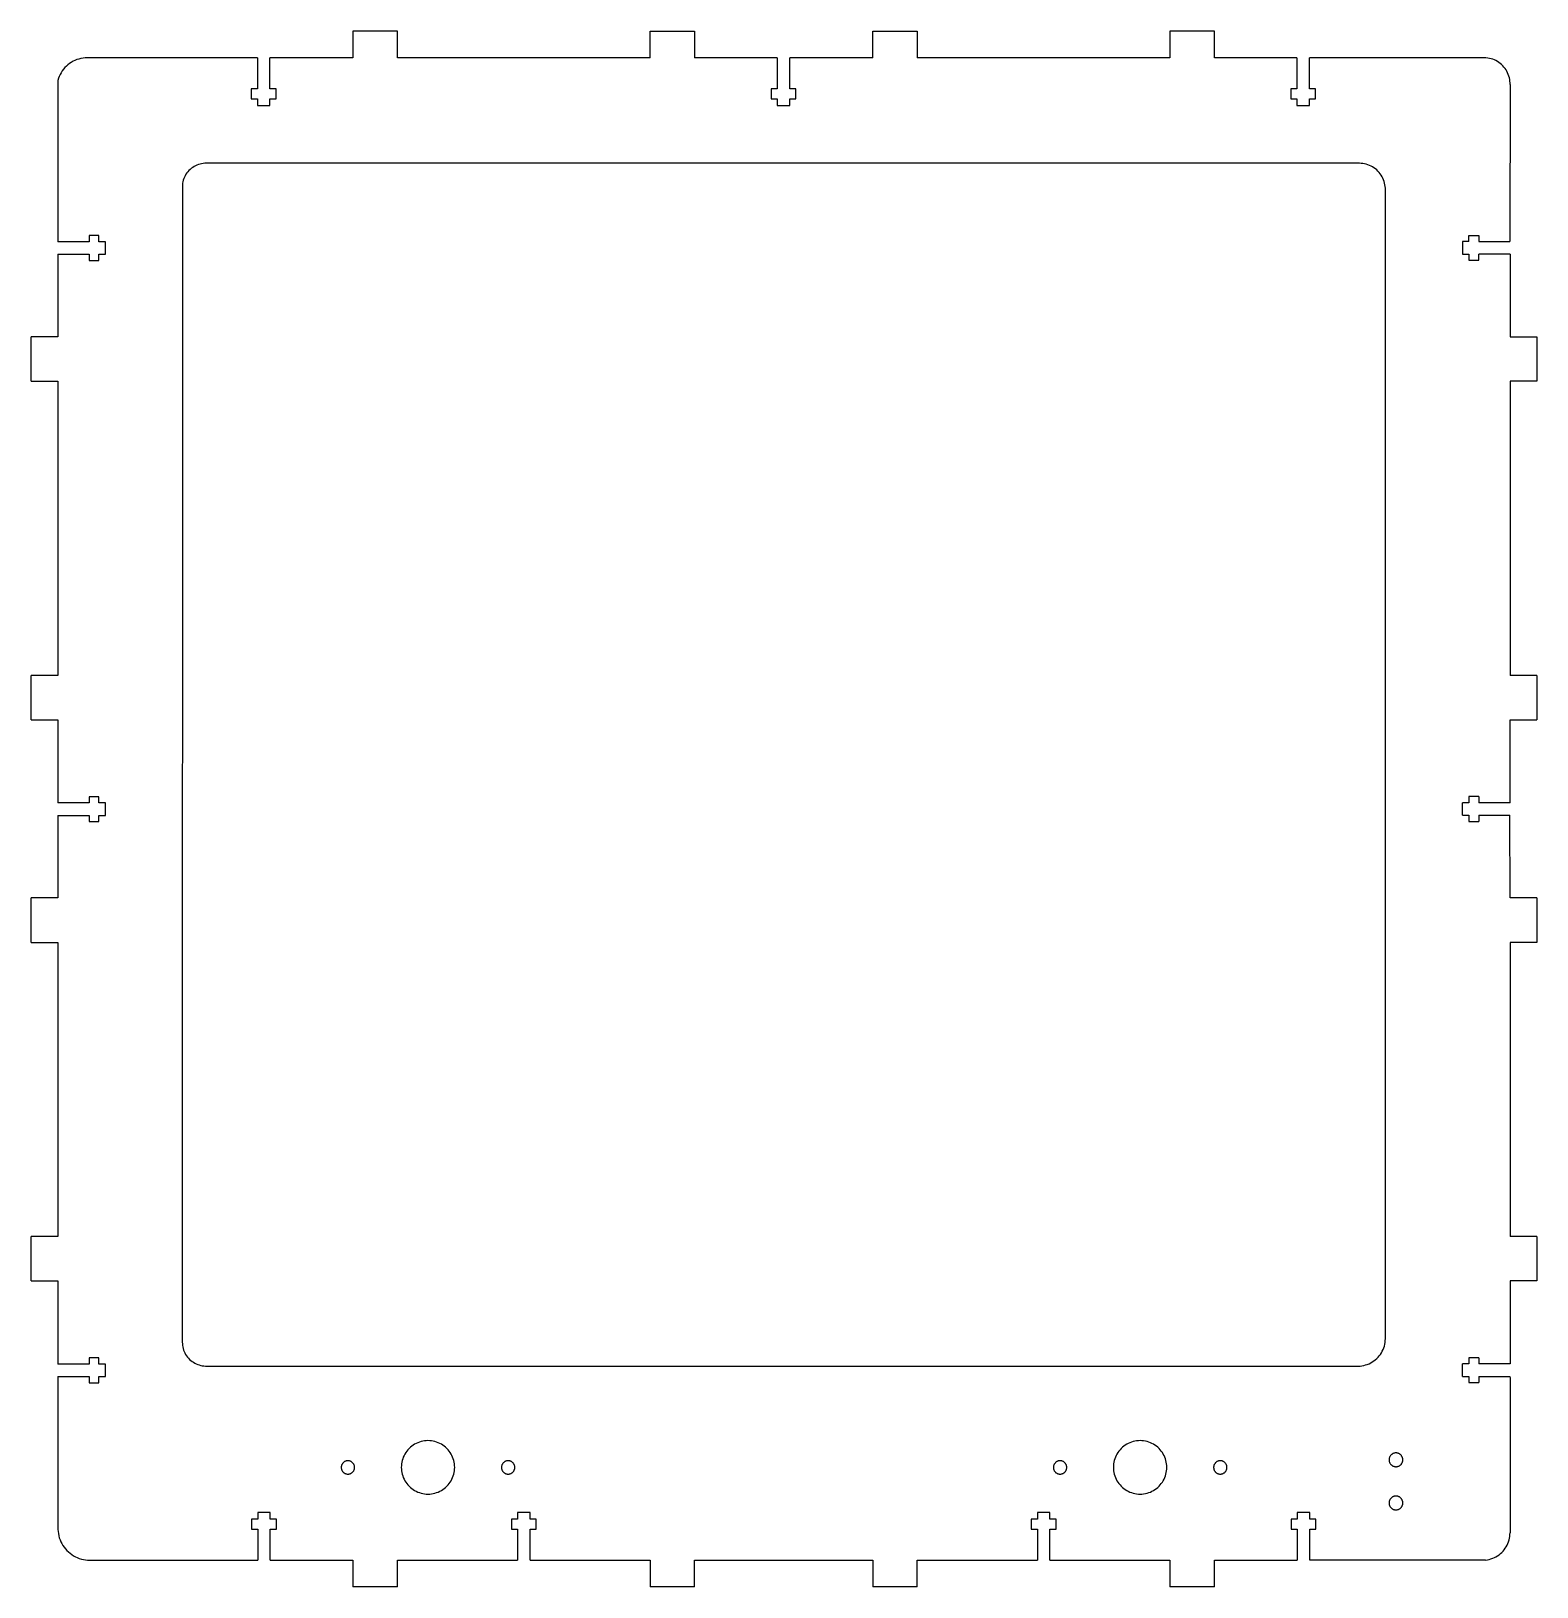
# Model space of a CAD drawing. Header units: centimetres. Extents: x 0 to 166, y 0 to 213.
# Drawn here: x 129.7 to 163.53, y 84.01 to 118.96 of the extents above; entities that cross this region are included whole.
import ezdxf

# ---------------------------------------------------------------- set-up
doc = ezdxf.new("R2010")
doc.units = ezdxf.units.CM
doc.header["$MEASUREMENT"] = 0
doc.layers.add('222 mks tft28 sbase dual 6mm v2_222 mks tft28 sbase dual 6mm', color=7, linetype='Continuous')

msp = doc.modelspace()

# ---------------------------------------------------------------- linework, layer by layer
at = {"layer": '222 mks tft28 sbase dual 6mm v2_222 mks tft28 sbase dual 6mm'}
for p, q in [((137.93, 118.959), (136.93, 118.959)), ((136.93, 118.959), (136.93, 118.359)), ((137.93, 118.359), (137.93, 118.959)), ((143.609, 118.959), (144.609, 118.959)), ((143.609, 118.359), (143.609, 118.959)), ((144.609, 118.959), (144.609, 118.359)), ((148.609, 118.959), (149.609, 118.959)), ((148.609, 118.36), (148.609, 118.959)), ((149.609, 118.959), (149.609, 118.36)), ((155.287, 118.959), (155.287, 118.36)), ((156.287, 118.959), (155.287, 118.959)), ((156.287, 118.36), (156.287, 118.959)), ((130.493, 118.171), (130.46, 118.138)), ((130.528, 118.202), (130.493, 118.171)), ((130.565, 118.231), (130.528, 118.202)), ((130.604, 118.257), (130.565, 118.231)), ((130.645, 118.28), (130.604, 118.257)), ((130.687, 118.301), (130.645, 118.28)), ((130.731, 118.318), (130.687, 118.301)), ((130.775, 118.332), (130.731, 118.318)), ((130.821, 118.344), (130.775, 118.332)), ((130.867, 118.352), (130.821, 118.344)), ((130.913, 118.357), (130.867, 118.352)), ((130.96, 118.359), (130.913, 118.357)), ((134.788, 118.36), (130.96, 118.359)), ((134.788, 118.36), (134.788, 117.66)), ((135.068, 117.66), (135.068, 118.36)), ((136.93, 118.359), (135.068, 118.36)), ((143.609, 118.359), (137.93, 118.359)), ((146.465, 118.36), (144.609, 118.359)), ((146.465, 118.36), (146.465, 117.66)), ((148.609, 118.36), (146.745, 118.36)), ((146.745, 117.66), (146.745, 118.36)), ((155.287, 118.36), (149.609, 118.36)), ((158.141, 118.36), (156.287, 118.36)), ((158.141, 118.36), (158.14, 117.66)), ((158.42, 117.66), (158.42, 118.36)), ((162.349, 118.359), (158.42, 118.36)), ((162.388, 118.358), (162.349, 118.359)), ((162.427, 118.354), (162.388, 118.358)), ((162.465, 118.347), (162.427, 118.354)), ((162.503, 118.338), (162.465, 118.347)), ((162.54, 118.327), (162.503, 118.338)), ((162.576, 118.313), (162.54, 118.327)), ((162.611, 118.296), (162.576, 118.313)), ((162.645, 118.277), (162.611, 118.296)), ((162.678, 118.257), (162.645, 118.277)), ((162.709, 118.233), (162.678, 118.257)), ((162.739, 118.208), (162.709, 118.233)), ((162.766, 118.181), (162.739, 118.208)), ((162.792, 118.152), (162.766, 118.181)), ((162.816, 118.122), (162.792, 118.152)), ((130.317, 117.898), (130.303, 117.853)), ((130.303, 117.853), (130.303, 114.226)), ((130.333, 117.941), (130.317, 117.898)), ((130.353, 117.984), (130.333, 117.941)), ((130.376, 118.025), (130.353, 117.984)), ((130.401, 118.064), (130.376, 118.025)), ((130.429, 118.102), (130.401, 118.064)), ((130.46, 118.138), (130.429, 118.102)), ((162.838, 118.09), (162.816, 118.122)), ((162.858, 118.056), (162.838, 118.09)), ((162.875, 118.021), (162.858, 118.056)), ((162.89, 117.986), (162.875, 118.021)), ((162.903, 117.949), (162.89, 117.986)), ((162.913, 117.911), (162.903, 117.949)), ((162.921, 117.873), (162.913, 117.911)), ((162.926, 117.835), (162.921, 117.873)), ((162.928, 117.796), (162.926, 117.835)), ((162.928, 117.757), (162.928, 117.796)), ((134.648, 117.66), (134.648, 117.439)), ((134.788, 117.66), (134.648, 117.66)), ((135.208, 117.66), (135.068, 117.66)), ((135.208, 117.44), (135.208, 117.66)), ((146.465, 117.66), (146.325, 117.66)), ((146.325, 117.66), (146.325, 117.439)), ((146.885, 117.66), (146.745, 117.66)), ((146.885, 117.44), (146.885, 117.66)), ((158.14, 117.66), (158, 117.66)), ((158, 117.66), (158, 117.439)), ((158.56, 117.66), (158.42, 117.66)), ((158.56, 117.44), (158.56, 117.66)), ((162.928, 117.757), (162.927, 114.23)), ((134.648, 117.439), (134.788, 117.44)), ((134.788, 117.44), (134.788, 117.29)), ((134.788, 117.29), (135.068, 117.29)), ((135.067, 117.44), (135.208, 117.44)), ((135.068, 117.29), (135.067, 117.44)), ((146.325, 117.439), (146.465, 117.44)), ((146.465, 117.44), (146.465, 117.29)), ((146.465, 117.29), (146.745, 117.29)), ((146.745, 117.44), (146.885, 117.44)), ((146.745, 117.29), (146.745, 117.44)), ((158, 117.439), (158.14, 117.44)), ((158.14, 117.44), (158.14, 117.29)), ((158.14, 117.29), (158.42, 117.29)), ((158.42, 117.29), (158.42, 117.44)), ((158.42, 117.44), (158.56, 117.44)), ((133.162, 115.711), (133.145, 115.678)), ((133.18, 115.742), (133.162, 115.711)), ((133.201, 115.772), (133.18, 115.742)), ((133.223, 115.801), (133.201, 115.772)), ((133.248, 115.828), (133.223, 115.801)), ((133.274, 115.853), (133.248, 115.828)), ((133.302, 115.876), (133.274, 115.853)), ((133.332, 115.898), (133.302, 115.876)), ((133.363, 115.917), (133.332, 115.898)), ((133.395, 115.934), (133.363, 115.917)), ((133.428, 115.949), (133.395, 115.934)), ((133.462, 115.962), (133.428, 115.949)), ((133.497, 115.972), (133.462, 115.962)), ((133.533, 115.98), (133.497, 115.972)), ((133.569, 115.985), (133.533, 115.98)), ((133.605, 115.989), (133.569, 115.985)), ((159.543, 115.989), (133.605, 115.989)), ((159.582, 115.987), (159.543, 115.989)), ((159.62, 115.983), (159.582, 115.987)), ((159.659, 115.977), (159.62, 115.983)), ((159.697, 115.968), (159.659, 115.977)), ((159.734, 115.956), (159.697, 115.968)), ((159.77, 115.943), (159.734, 115.956)), ((159.805, 115.926), (159.77, 115.943)), ((159.84, 115.908), (159.805, 115.926)), ((159.872, 115.887), (159.84, 115.908)), ((159.904, 115.864), (159.872, 115.887)), ((159.934, 115.839), (159.904, 115.864)), ((159.962, 115.812), (159.934, 115.839)), ((159.988, 115.783), (159.962, 115.812)), ((160.012, 115.753), (159.988, 115.783)), ((160.034, 115.721), (160.012, 115.753)), ((160.054, 115.687), (160.034, 115.721)), ((133.099, 115.503), (133.098, 89.503)), ((133.103, 115.539), (133.099, 115.503)), ((133.11, 115.575), (133.103, 115.539)), ((133.119, 115.61), (133.11, 115.575)), ((133.131, 115.644), (133.119, 115.61)), ((133.145, 115.678), (133.131, 115.644)), ((160.072, 115.653), (160.054, 115.687)), ((160.088, 115.617), (160.072, 115.653)), ((160.101, 115.58), (160.088, 115.617)), ((160.111, 115.543), (160.101, 115.58)), ((160.119, 115.505), (160.111, 115.543)), ((160.125, 115.466), (160.119, 115.505)), ((160.127, 115.428), (160.125, 115.466)), ((160.128, 115.389), (160.127, 115.428)), ((160.128, 89.582), (160.128, 115.389)), ((131.223, 114.366), (131.003, 114.366)), ((131.003, 114.366), (131.003, 114.226)), ((131.223, 114.226), (131.223, 114.366)), ((162.006, 114.23), (162.006, 114.37)), ((162.006, 114.37), (162.226, 114.37)), ((162.226, 114.37), (162.226, 114.23)), ((131.003, 114.226), (130.303, 114.226)), ((131.373, 114.226), (131.223, 114.226)), ((131.373, 113.946), (131.373, 114.226)), ((161.862, 114.23), (161.862, 113.95)), ((162.006, 114.23), (161.862, 114.23)), ((161.862, 113.95), (162.006, 113.95)), ((162.006, 113.95), (162.006, 113.81)), ((162.226, 114.23), (162.927, 114.23)), ((162.226, 113.81), (162.226, 113.95)), ((162.928, 113.95), (162.226, 113.95)), ((162.928, 113.95), (162.928, 112.092)), ((130.303, 113.946), (131.003, 113.946)), ((130.303, 113.946), (130.303, 112.092)), ((131.003, 113.946), (131.003, 113.806)), ((131.003, 113.806), (131.223, 113.806)), ((131.223, 113.946), (131.373, 113.946)), ((131.223, 113.806), (131.223, 113.946)), ((162.006, 113.81), (162.226, 113.81)), ((129.703, 111.092), (129.703, 112.092)), ((130.303, 112.092), (129.703, 112.092)), ((162.928, 112.092), (163.532, 112.092)), ((163.532, 112.092), (163.532, 111.092)), ((129.703, 111.092), (130.303, 111.092)), ((130.303, 111.092), (130.303, 104.485)), ((162.928, 111.092), (162.928, 104.485)), ((163.532, 111.092), (162.928, 111.092)), ((129.703, 103.485), (129.703, 104.485)), ((130.303, 104.485), (129.703, 104.485)), ((163.53, 104.485), (162.928, 104.485)), ((163.53, 104.485), (163.53, 103.485)), ((129.703, 103.485), (130.303, 103.485)), ((130.303, 103.485), (130.303, 101.619)), ((162.928, 101.623), (162.928, 103.485)), ((162.928, 103.485), (163.53, 103.485)), ((131.003, 101.759), (131.003, 101.619)), ((131.223, 101.759), (131.003, 101.759)), ((131.223, 101.619), (131.223, 101.759)), ((162.006, 101.763), (162.006, 101.623)), ((162.226, 101.763), (162.006, 101.763)), ((162.226, 101.763), (162.226, 101.623)), ((131.003, 101.619), (130.303, 101.619)), ((131.373, 101.619), (131.223, 101.619)), ((131.373, 101.339), (131.373, 101.619)), ((161.862, 101.343), (161.862, 101.623)), ((162.006, 101.623), (161.862, 101.623)), ((162.928, 101.623), (162.226, 101.623)), ((130.303, 101.339), (131.003, 101.339)), ((130.303, 101.339), (130.303, 99.485)), ((131.003, 101.339), (131.003, 101.199)), ((131.003, 101.199), (131.223, 101.199)), ((131.223, 101.339), (131.373, 101.339)), ((131.223, 101.199), (131.223, 101.339)), ((161.862, 101.343), (162.006, 101.342)), ((162.006, 101.342), (162.006, 101.203)), ((162.006, 101.203), (162.226, 101.203)), ((162.226, 101.342), (162.927, 101.342)), ((162.226, 101.342), (162.226, 101.203)), ((162.928, 99.485), (162.927, 101.342)), ((129.701, 98.485), (129.703, 99.485)), ((130.303, 99.485), (129.703, 99.485)), ((163.529, 99.485), (162.928, 99.485)), ((163.529, 99.485), (163.529, 98.485)), ((129.701, 98.485), (130.303, 98.485)), ((130.303, 98.485), (130.303, 91.878)), ((162.929, 98.485), (162.928, 91.878)), ((163.529, 98.485), (162.929, 98.485)), ((129.703, 90.878), (129.703, 91.878)), ((130.303, 91.878), (129.703, 91.878)), ((163.528, 91.878), (162.928, 91.878)), ((163.528, 91.878), (163.528, 90.878)), ((129.703, 90.878), (130.303, 90.878)), ((130.303, 90.878), (130.303, 89.012)), ((162.93, 90.878), (162.928, 89.071)), ((163.528, 90.878), (162.93, 90.878)), ((133.098, 89.503), (133.099, 89.467)), ((160.115, 89.457), (160.122, 89.498)), ((160.122, 89.498), (160.126, 89.54)), ((160.126, 89.54), (160.128, 89.582)), ((131.223, 89.152), (131.003, 89.152)), ((131.003, 89.152), (131.003, 89.012)), ((131.223, 89.012), (131.223, 89.152)), ((133.099, 89.467), (133.102, 89.432)), ((133.102, 89.432), (133.108, 89.396)), ((133.108, 89.396), (133.117, 89.361)), ((133.117, 89.361), (133.128, 89.327)), ((133.128, 89.327), (133.141, 89.293)), ((133.141, 89.293), (133.156, 89.261)), ((133.156, 89.261), (133.173, 89.229)), ((133.173, 89.229), (133.193, 89.199)), ((133.193, 89.199), (133.214, 89.17)), ((133.214, 89.17), (133.237, 89.143)), ((133.237, 89.143), (133.262, 89.117)), ((159.902, 89.106), (159.933, 89.134)), ((159.933, 89.134), (159.963, 89.164)), ((159.963, 89.164), (159.99, 89.195)), ((159.99, 89.195), (160.015, 89.229)), ((160.015, 89.229), (160.038, 89.264)), ((160.038, 89.264), (160.059, 89.3)), ((160.059, 89.3), (160.077, 89.338)), ((160.077, 89.338), (160.092, 89.377)), ((160.092, 89.377), (160.105, 89.417)), ((160.105, 89.417), (160.115, 89.457)), ((162.226, 89.155), (162.006, 89.155)), ((162.006, 89.155), (162.006, 89.015)), ((162.226, 89.155), (162.226, 89.015)), ((131.003, 89.012), (130.303, 89.012)), ((131.373, 89.012), (131.223, 89.012)), ((131.373, 88.732), (131.373, 89.012)), ((133.262, 89.117), (133.289, 89.093)), ((133.289, 89.093), (133.318, 89.071)), ((133.318, 89.071), (133.347, 89.051)), ((133.347, 89.051), (133.378, 89.032)), ((133.378, 89.032), (133.411, 89.016)), ((133.411, 89.016), (133.444, 89.003)), ((133.444, 89.003), (133.478, 88.991)), ((133.478, 88.991), (133.513, 88.982)), ((133.513, 88.982), (133.548, 88.975)), ((133.548, 88.975), (133.584, 88.97)), ((133.584, 88.97), (133.62, 88.968)), ((133.62, 88.968), (159.558, 88.968)), ((159.558, 88.968), (159.6, 88.973)), ((159.6, 88.973), (159.641, 88.98)), ((159.641, 88.98), (159.681, 88.991)), ((159.681, 88.991), (159.721, 89.003)), ((159.721, 89.003), (159.76, 89.019)), ((159.76, 89.019), (159.798, 89.037)), ((159.798, 89.037), (159.834, 89.058)), ((159.834, 89.058), (159.869, 89.081)), ((159.869, 89.081), (159.902, 89.106)), ((161.862, 88.735), (161.862, 89.015)), ((162.006, 89.015), (161.862, 89.015)), ((162.928, 89.015), (162.226, 89.015)), ((162.928, 89.071), (162.928, 89.054)), ((162.928, 89.054), (162.928, 89.03)), ((162.928, 89.03), (162.928, 89.015)), ((130.303, 88.732), (131.003, 88.732)), ((130.303, 88.732), (130.303, 85.346)), ((131.003, 88.732), (131.003, 88.592)), ((131.003, 88.592), (131.223, 88.592)), ((131.223, 88.732), (131.373, 88.732)), ((131.223, 88.592), (131.223, 88.732)), ((161.862, 88.735), (162.006, 88.735)), ((162.006, 88.735), (162.006, 88.595)), ((162.006, 88.595), (162.226, 88.595)), ((162.226, 88.735), (162.927, 88.735)), ((162.226, 88.735), (162.226, 88.595)), ((162.927, 88.735), (162.928, 88.701)), ((162.928, 88.701), (162.928, 88.685)), ((162.928, 88.685), (162.928, 85.221)), ((138.142, 87.056), (138.119, 87.024)), ((138.167, 87.087), (138.142, 87.056)), ((138.193, 87.115), (138.167, 87.087)), ((138.222, 87.142), (138.193, 87.115)), ((138.252, 87.167), (138.222, 87.142)), ((138.284, 87.19), (138.252, 87.167)), ((138.318, 87.211), (138.284, 87.19)), ((138.352, 87.229), (138.318, 87.211)), ((138.388, 87.245), (138.352, 87.229)), ((138.425, 87.259), (138.388, 87.245)), ((138.462, 87.271), (138.425, 87.259)), ((138.501, 87.279), (138.462, 87.271)), ((138.539, 87.286), (138.501, 87.279)), ((138.578, 87.29), (138.539, 87.286)), ((138.618, 87.291), (138.578, 87.29)), ((138.657, 87.29), (138.618, 87.291)), ((138.696, 87.286), (138.657, 87.29)), ((138.735, 87.279), (138.696, 87.286)), ((138.773, 87.271), (138.735, 87.279)), ((138.811, 87.259), (138.773, 87.271)), ((138.847, 87.245), (138.811, 87.259)), ((138.883, 87.229), (138.847, 87.245)), ((138.918, 87.211), (138.883, 87.229)), ((138.951, 87.19), (138.918, 87.211)), ((138.983, 87.167), (138.951, 87.19)), ((139.013, 87.142), (138.983, 87.167)), ((139.042, 87.115), (139.013, 87.142)), ((139.069, 87.087), (139.042, 87.115)), ((139.094, 87.056), (139.069, 87.087)), ((139.117, 87.024), (139.094, 87.056)), ((154.142, 87.056), (154.119, 87.024)), ((154.167, 87.087), (154.142, 87.056)), ((154.193, 87.115), (154.167, 87.087)), ((154.222, 87.142), (154.193, 87.115)), ((154.252, 87.167), (154.222, 87.142)), ((154.284, 87.19), (154.252, 87.167)), ((154.318, 87.211), (154.284, 87.19)), ((154.352, 87.229), (154.318, 87.211)), ((154.388, 87.245), (154.352, 87.229)), ((154.425, 87.259), (154.388, 87.245)), ((154.462, 87.271), (154.425, 87.259)), ((154.501, 87.279), (154.462, 87.271)), ((154.539, 87.286), (154.501, 87.279)), ((154.579, 87.29), (154.539, 87.286)), ((154.618, 87.291), (154.579, 87.29)), ((154.657, 87.29), (154.618, 87.291)), ((154.696, 87.286), (154.657, 87.29)), ((154.735, 87.279), (154.696, 87.286)), ((154.773, 87.271), (154.735, 87.279)), ((154.811, 87.259), (154.773, 87.271)), ((154.847, 87.245), (154.811, 87.259)), ((154.883, 87.229), (154.847, 87.245)), ((154.918, 87.211), (154.883, 87.229)), ((154.951, 87.19), (154.918, 87.211)), ((154.983, 87.167), (154.951, 87.19)), ((155.013, 87.142), (154.983, 87.167)), ((155.042, 87.115), (155.013, 87.142)), ((155.069, 87.087), (155.042, 87.115)), ((155.094, 87.056), (155.069, 87.087)), ((155.117, 87.024), (155.094, 87.056)), ((136.67, 86.709), (136.669, 86.699)), ((136.669, 86.699), (136.669, 86.689)), ((136.669, 86.689), (136.669, 86.679)), ((136.672, 86.719), (136.67, 86.709)), ((136.674, 86.728), (136.672, 86.719)), ((136.677, 86.738), (136.674, 86.728)), ((136.68, 86.747), (136.677, 86.738)), ((136.684, 86.756), (136.68, 86.747)), ((136.689, 86.764), (136.684, 86.756)), ((136.694, 86.773), (136.689, 86.764)), ((136.7, 86.781), (136.694, 86.773)), ((136.706, 86.788), (136.7, 86.781)), ((136.713, 86.795), (136.706, 86.788)), ((136.72, 86.802), (136.713, 86.795)), ((136.727, 86.808), (136.72, 86.802)), ((136.735, 86.814), (136.727, 86.808)), ((136.744, 86.819), (136.735, 86.814)), ((136.752, 86.824), (136.744, 86.819)), ((136.761, 86.828), (136.752, 86.824)), ((136.771, 86.831), (136.761, 86.828)), ((136.78, 86.834), (136.771, 86.831)), ((136.789, 86.836), (136.78, 86.834)), ((136.799, 86.838), (136.789, 86.836)), ((136.809, 86.839), (136.799, 86.838)), ((136.819, 86.839), (136.809, 86.839)), ((136.829, 86.839), (136.819, 86.839)), ((136.838, 86.838), (136.829, 86.839)), ((136.848, 86.836), (136.838, 86.838)), ((136.858, 86.834), (136.848, 86.836)), ((136.867, 86.831), (136.858, 86.834)), ((136.876, 86.828), (136.867, 86.831)), ((136.885, 86.824), (136.876, 86.828)), ((136.894, 86.819), (136.885, 86.824)), ((136.902, 86.814), (136.894, 86.819)), ((136.91, 86.808), (136.902, 86.814)), ((136.918, 86.802), (136.91, 86.808)), ((136.925, 86.795), (136.918, 86.802)), ((136.932, 86.788), (136.925, 86.795)), ((136.938, 86.781), (136.932, 86.788)), ((136.943, 86.773), (136.938, 86.781)), ((136.949, 86.764), (136.943, 86.773)), ((136.953, 86.756), (136.949, 86.764)), ((136.957, 86.747), (136.953, 86.756)), ((136.961, 86.738), (136.957, 86.747)), ((136.964, 86.728), (136.961, 86.738)), ((136.966, 86.719), (136.964, 86.728)), ((136.967, 86.709), (136.966, 86.719)), ((136.968, 86.699), (136.967, 86.709)), ((136.969, 86.689), (136.968, 86.699)), ((136.968, 86.679), (136.969, 86.689)), ((138.019, 86.73), (138.018, 86.691)), ((138.018, 86.691), (138.019, 86.652)), ((138.023, 86.769), (138.019, 86.73)), ((138.029, 86.808), (138.023, 86.769)), ((138.038, 86.846), (138.029, 86.808)), ((138.05, 86.884), (138.038, 86.846)), ((138.063, 86.921), (138.05, 86.884)), ((138.08, 86.956), (138.063, 86.921)), ((138.098, 86.991), (138.08, 86.956)), ((138.119, 87.024), (138.098, 86.991)), ((139.137, 86.991), (139.117, 87.024)), ((139.156, 86.956), (139.137, 86.991)), ((139.172, 86.921), (139.156, 86.956)), ((139.186, 86.884), (139.172, 86.921)), ((139.197, 86.846), (139.186, 86.884)), ((139.206, 86.808), (139.197, 86.846)), ((139.213, 86.769), (139.206, 86.808)), ((139.216, 86.73), (139.213, 86.769)), ((139.218, 86.691), (139.216, 86.73)), ((139.216, 86.652), (139.218, 86.691)), ((140.27, 86.709), (140.269, 86.7)), ((140.269, 86.7), (140.269, 86.69)), ((140.269, 86.69), (140.269, 86.68)), ((140.272, 86.719), (140.27, 86.709)), ((140.274, 86.729), (140.272, 86.719)), ((140.277, 86.738), (140.274, 86.729)), ((140.28, 86.747), (140.277, 86.738)), ((140.284, 86.756), (140.28, 86.747)), ((140.289, 86.765), (140.284, 86.756)), ((140.294, 86.773), (140.289, 86.765)), ((140.3, 86.781), (140.294, 86.773)), ((140.306, 86.789), (140.3, 86.781)), ((140.313, 86.796), (140.306, 86.789)), ((140.32, 86.803), (140.313, 86.796)), ((140.327, 86.809), (140.32, 86.803)), ((140.335, 86.815), (140.327, 86.809)), ((140.344, 86.82), (140.335, 86.815)), ((140.352, 86.824), (140.344, 86.82)), ((140.361, 86.828), (140.352, 86.824)), ((140.37, 86.832), (140.361, 86.828)), ((140.38, 86.835), (140.37, 86.832)), ((140.389, 86.837), (140.38, 86.835)), ((140.399, 86.839), (140.389, 86.837)), ((140.409, 86.84), (140.399, 86.839)), ((140.419, 86.84), (140.409, 86.84)), ((140.429, 86.84), (140.419, 86.84)), ((140.438, 86.839), (140.429, 86.84)), ((140.448, 86.837), (140.438, 86.839)), ((140.458, 86.835), (140.448, 86.837)), ((140.467, 86.832), (140.458, 86.835)), ((140.476, 86.828), (140.467, 86.832)), ((140.485, 86.824), (140.476, 86.828)), ((140.494, 86.82), (140.485, 86.824)), ((140.502, 86.815), (140.494, 86.82)), ((140.51, 86.809), (140.502, 86.815)), ((140.518, 86.803), (140.51, 86.809)), ((140.525, 86.796), (140.518, 86.803)), ((140.531, 86.789), (140.525, 86.796)), ((140.538, 86.781), (140.531, 86.789)), ((140.543, 86.773), (140.538, 86.781)), ((140.549, 86.765), (140.543, 86.773)), ((140.553, 86.756), (140.549, 86.765)), ((140.557, 86.747), (140.553, 86.756)), ((140.561, 86.738), (140.557, 86.747)), ((140.564, 86.729), (140.561, 86.738)), ((140.566, 86.719), (140.564, 86.729)), ((140.567, 86.709), (140.566, 86.719)), ((140.568, 86.7), (140.567, 86.709)), ((140.569, 86.69), (140.568, 86.7)), ((140.568, 86.68), (140.569, 86.69)), ((152.67, 86.709), (152.669, 86.699)), ((152.669, 86.699), (152.669, 86.689)), ((152.669, 86.689), (152.669, 86.679)), ((152.672, 86.719), (152.67, 86.709)), ((152.674, 86.728), (152.672, 86.719)), ((152.677, 86.738), (152.674, 86.728)), ((152.68, 86.747), (152.677, 86.738)), ((152.684, 86.756), (152.68, 86.747)), ((152.689, 86.764), (152.684, 86.756)), ((152.694, 86.773), (152.689, 86.764)), ((152.7, 86.781), (152.694, 86.773)), ((152.706, 86.788), (152.7, 86.781)), ((152.713, 86.795), (152.706, 86.788)), ((152.72, 86.802), (152.713, 86.795)), ((152.727, 86.808), (152.72, 86.802)), ((152.735, 86.814), (152.727, 86.808)), ((152.744, 86.819), (152.735, 86.814)), ((152.752, 86.824), (152.744, 86.819)), ((152.761, 86.828), (152.752, 86.824)), ((152.771, 86.831), (152.761, 86.828)), ((152.78, 86.834), (152.771, 86.831)), ((152.79, 86.836), (152.78, 86.834)), ((152.799, 86.838), (152.79, 86.836)), ((152.809, 86.839), (152.799, 86.838)), ((152.819, 86.839), (152.809, 86.839)), ((152.829, 86.839), (152.819, 86.839)), ((152.838, 86.838), (152.829, 86.839)), ((152.848, 86.836), (152.838, 86.838)), ((152.858, 86.834), (152.848, 86.836)), ((152.867, 86.831), (152.858, 86.834)), ((152.876, 86.828), (152.867, 86.831)), ((152.885, 86.824), (152.876, 86.828)), ((152.894, 86.819), (152.885, 86.824)), ((152.902, 86.814), (152.894, 86.819)), ((152.91, 86.808), (152.902, 86.814)), ((152.918, 86.802), (152.91, 86.808)), ((152.925, 86.795), (152.918, 86.802)), ((152.932, 86.788), (152.925, 86.795)), ((152.938, 86.781), (152.932, 86.788)), ((152.944, 86.773), (152.938, 86.781)), ((152.949, 86.764), (152.944, 86.773)), ((152.953, 86.756), (152.949, 86.764)), ((152.957, 86.747), (152.953, 86.756)), ((152.961, 86.738), (152.957, 86.747)), ((152.964, 86.728), (152.961, 86.738)), ((152.966, 86.719), (152.964, 86.728)), ((152.968, 86.709), (152.966, 86.719)), ((152.968, 86.699), (152.968, 86.709)), ((152.969, 86.689), (152.968, 86.699)), ((152.968, 86.679), (152.969, 86.689)), ((154.019, 86.73), (154.018, 86.691)), ((154.018, 86.691), (154.019, 86.652)), ((154.023, 86.769), (154.019, 86.73)), ((154.029, 86.808), (154.023, 86.769)), ((154.038, 86.846), (154.029, 86.808)), ((154.05, 86.884), (154.038, 86.846)), ((154.063, 86.921), (154.05, 86.884)), ((154.08, 86.956), (154.063, 86.921)), ((154.098, 86.991), (154.08, 86.956)), ((154.119, 87.024), (154.098, 86.991)), ((155.137, 86.991), (155.117, 87.024)), ((155.156, 86.956), (155.137, 86.991)), ((155.172, 86.921), (155.156, 86.956)), ((155.186, 86.884), (155.172, 86.921)), ((155.197, 86.846), (155.186, 86.884)), ((155.206, 86.808), (155.197, 86.846)), ((155.213, 86.769), (155.206, 86.808)), ((155.216, 86.73), (155.213, 86.769)), ((155.218, 86.691), (155.216, 86.73)), ((155.216, 86.652), (155.218, 86.691)), ((156.27, 86.709), (156.269, 86.7)), ((156.269, 86.7), (156.269, 86.69)), ((156.269, 86.69), (156.269, 86.68)), ((156.272, 86.719), (156.27, 86.709)), ((156.274, 86.729), (156.272, 86.719)), ((156.277, 86.738), (156.274, 86.729)), ((156.28, 86.747), (156.277, 86.738)), ((156.284, 86.756), (156.28, 86.747)), ((156.289, 86.765), (156.284, 86.756)), ((156.294, 86.773), (156.289, 86.765)), ((156.3, 86.781), (156.294, 86.773)), ((156.306, 86.789), (156.3, 86.781)), ((156.313, 86.796), (156.306, 86.789)), ((156.32, 86.803), (156.313, 86.796)), ((156.327, 86.809), (156.32, 86.803)), ((156.335, 86.815), (156.327, 86.809)), ((156.344, 86.82), (156.335, 86.815)), ((156.352, 86.824), (156.344, 86.82)), ((156.361, 86.828), (156.352, 86.824)), ((156.371, 86.832), (156.361, 86.828)), ((156.38, 86.835), (156.371, 86.832)), ((156.389, 86.837), (156.38, 86.835)), ((156.399, 86.839), (156.389, 86.837)), ((156.409, 86.84), (156.399, 86.839)), ((156.419, 86.84), (156.409, 86.84)), ((156.429, 86.84), (156.419, 86.84)), ((156.438, 86.839), (156.429, 86.84)), ((156.448, 86.837), (156.438, 86.839)), ((156.458, 86.835), (156.448, 86.837)), ((156.467, 86.832), (156.458, 86.835)), ((156.476, 86.828), (156.467, 86.832)), ((156.485, 86.824), (156.476, 86.828)), ((156.494, 86.82), (156.485, 86.824)), ((156.502, 86.815), (156.494, 86.82)), ((156.51, 86.809), (156.502, 86.815)), ((156.518, 86.803), (156.51, 86.809)), ((156.525, 86.796), (156.518, 86.803)), ((156.532, 86.789), (156.525, 86.796)), ((156.538, 86.781), (156.532, 86.789)), ((156.543, 86.773), (156.538, 86.781)), ((156.549, 86.765), (156.543, 86.773)), ((156.553, 86.756), (156.549, 86.765)), ((156.557, 86.747), (156.553, 86.756)), ((156.561, 86.738), (156.557, 86.747)), ((156.564, 86.729), (156.561, 86.738)), ((156.566, 86.719), (156.564, 86.729)), ((156.567, 86.709), (156.566, 86.719)), ((156.568, 86.7), (156.567, 86.709)), ((156.569, 86.69), (156.568, 86.7)), ((156.568, 86.68), (156.569, 86.69)), ((160.211, 86.881), (160.21, 86.87)), ((160.21, 86.87), (160.21, 86.86)), ((160.21, 86.86), (160.21, 86.85)), ((160.21, 86.85), (160.211, 86.84)), ((160.213, 86.891), (160.211, 86.881)), ((160.211, 86.84), (160.213, 86.83)), ((160.215, 86.9), (160.213, 86.891)), ((160.213, 86.83), (160.215, 86.82)), ((160.218, 86.91), (160.215, 86.9)), ((160.215, 86.82), (160.218, 86.81)), ((160.221, 86.92), (160.218, 86.91)), ((160.218, 86.81), (160.221, 86.801)), ((160.226, 86.929), (160.221, 86.92)), ((160.221, 86.801), (160.226, 86.792)), ((160.23, 86.938), (160.226, 86.929)), ((160.226, 86.792), (160.23, 86.783)), ((160.236, 86.946), (160.23, 86.938)), ((160.23, 86.783), (160.236, 86.774)), ((160.242, 86.955), (160.236, 86.946)), ((160.236, 86.774), (160.242, 86.766)), ((160.248, 86.962), (160.242, 86.955)), ((160.242, 86.766), (160.248, 86.758)), ((160.255, 86.97), (160.248, 86.962)), ((160.248, 86.758), (160.255, 86.751)), ((160.262, 86.977), (160.255, 86.97)), ((160.255, 86.751), (160.262, 86.744)), ((160.27, 86.983), (160.262, 86.977)), ((160.262, 86.744), (160.27, 86.737)), ((160.278, 86.989), (160.27, 86.983)), ((160.27, 86.737), (160.278, 86.731)), ((160.287, 86.995), (160.278, 86.989)), ((160.278, 86.731), (160.287, 86.726)), ((160.296, 86.999), (160.287, 86.995)), ((160.287, 86.726), (160.296, 86.721)), ((160.305, 87.003), (160.296, 86.999)), ((160.296, 86.721), (160.305, 86.717)), ((160.315, 87.007), (160.305, 87.003)), ((160.305, 86.717), (160.315, 86.714)), ((160.324, 87.01), (160.315, 87.007)), ((160.315, 86.714), (160.324, 86.711)), ((160.334, 87.012), (160.324, 87.01)), ((160.324, 86.711), (160.334, 86.708)), ((160.344, 87.014), (160.334, 87.012)), ((160.334, 86.708), (160.344, 86.707)), ((160.354, 87.015), (160.344, 87.014)), ((160.344, 86.707), (160.354, 86.706)), ((160.365, 87.015), (160.354, 87.015)), ((160.354, 86.706), (160.365, 86.705)), ((160.375, 87.015), (160.365, 87.015)), ((160.365, 86.705), (160.375, 86.706)), ((160.385, 87.014), (160.375, 87.015)), ((160.375, 86.706), (160.385, 86.707)), ((160.395, 87.012), (160.385, 87.014)), ((160.385, 86.707), (160.395, 86.708)), ((160.405, 87.01), (160.395, 87.012)), ((160.395, 86.708), (160.405, 86.711)), ((160.414, 87.007), (160.405, 87.01)), ((160.405, 86.711), (160.414, 86.714)), ((160.424, 87.003), (160.414, 87.007)), ((160.414, 86.714), (160.424, 86.717)), ((160.433, 86.999), (160.424, 87.003)), ((160.424, 86.717), (160.433, 86.721)), ((160.442, 86.995), (160.433, 86.999)), ((160.433, 86.721), (160.442, 86.726)), ((160.451, 86.989), (160.442, 86.995)), ((160.442, 86.726), (160.451, 86.731)), ((160.459, 86.983), (160.451, 86.989)), ((160.451, 86.731), (160.459, 86.737)), ((160.467, 86.977), (160.459, 86.983)), ((160.459, 86.737), (160.467, 86.744)), ((160.474, 86.97), (160.467, 86.977)), ((160.467, 86.744), (160.474, 86.751)), ((160.481, 86.962), (160.474, 86.97)), ((160.474, 86.751), (160.481, 86.758)), ((160.488, 86.955), (160.481, 86.962)), ((160.481, 86.758), (160.488, 86.766)), ((160.493, 86.946), (160.488, 86.955)), ((160.488, 86.766), (160.493, 86.774)), ((160.499, 86.938), (160.493, 86.946)), ((160.493, 86.774), (160.499, 86.783)), ((160.504, 86.929), (160.499, 86.938)), ((160.499, 86.783), (160.504, 86.792)), ((160.508, 86.92), (160.504, 86.929)), ((160.504, 86.792), (160.508, 86.801)), ((160.511, 86.91), (160.508, 86.92)), ((160.508, 86.801), (160.511, 86.81)), ((160.514, 86.9), (160.511, 86.91)), ((160.511, 86.81), (160.514, 86.82)), ((160.517, 86.891), (160.514, 86.9)), ((160.514, 86.82), (160.517, 86.83)), ((160.518, 86.881), (160.517, 86.891)), ((160.517, 86.83), (160.518, 86.84)), ((160.519, 86.87), (160.518, 86.881)), ((160.518, 86.84), (160.519, 86.85)), ((160.52, 86.86), (160.519, 86.87)), ((160.519, 86.85), (160.52, 86.86)), ((136.669, 86.679), (136.67, 86.67)), ((136.67, 86.67), (136.672, 86.66)), ((136.672, 86.66), (136.674, 86.65)), ((136.674, 86.65), (136.677, 86.641)), ((136.677, 86.641), (136.68, 86.632)), ((136.68, 86.632), (136.684, 86.623)), ((136.684, 86.623), (136.689, 86.614)), ((136.689, 86.614), (136.694, 86.606)), ((136.694, 86.606), (136.7, 86.598)), ((136.7, 86.598), (136.706, 86.59)), ((136.706, 86.59), (136.713, 86.583)), ((136.713, 86.583), (136.72, 86.577)), ((136.72, 86.577), (136.727, 86.57)), ((136.727, 86.57), (136.735, 86.565)), ((136.735, 86.565), (136.744, 86.559)), ((136.744, 86.559), (136.752, 86.555)), ((136.752, 86.555), (136.761, 86.551)), ((136.761, 86.551), (136.771, 86.547)), ((136.771, 86.547), (136.78, 86.544)), ((136.78, 86.544), (136.789, 86.542)), ((136.789, 86.542), (136.799, 86.541)), ((136.799, 86.541), (136.809, 86.54)), ((136.809, 86.54), (136.819, 86.539)), ((136.819, 86.539), (136.829, 86.54)), ((136.829, 86.54), (136.838, 86.541)), ((136.838, 86.541), (136.848, 86.542)), ((136.848, 86.542), (136.858, 86.544)), ((136.858, 86.544), (136.867, 86.547)), ((136.867, 86.547), (136.876, 86.551)), ((136.876, 86.551), (136.885, 86.555)), ((136.885, 86.555), (136.894, 86.559)), ((136.894, 86.559), (136.902, 86.565)), ((136.902, 86.565), (136.91, 86.57)), ((136.91, 86.57), (136.918, 86.577)), ((136.918, 86.577), (136.925, 86.583)), ((136.925, 86.583), (136.932, 86.59)), ((136.932, 86.59), (136.938, 86.598)), ((136.938, 86.598), (136.943, 86.606)), ((136.943, 86.606), (136.949, 86.614)), ((136.949, 86.614), (136.953, 86.623)), ((136.953, 86.623), (136.957, 86.632)), ((136.957, 86.632), (136.961, 86.641)), ((136.961, 86.641), (136.964, 86.65)), ((136.964, 86.65), (136.966, 86.66)), ((136.966, 86.66), (136.967, 86.67)), ((136.967, 86.67), (136.968, 86.679)), ((138.019, 86.652), (138.023, 86.613)), ((138.023, 86.613), (138.029, 86.574)), ((138.029, 86.574), (138.038, 86.536)), ((138.038, 86.536), (138.05, 86.498)), ((138.05, 86.498), (138.063, 86.461)), ((138.063, 86.461), (138.08, 86.426)), ((138.08, 86.426), (138.098, 86.391)), ((138.098, 86.391), (138.119, 86.358)), ((138.119, 86.358), (138.142, 86.326)), ((139.094, 86.326), (139.117, 86.358)), ((139.117, 86.358), (139.137, 86.391)), ((139.137, 86.391), (139.156, 86.426)), ((139.156, 86.426), (139.172, 86.461)), ((139.172, 86.461), (139.186, 86.498)), ((139.186, 86.498), (139.197, 86.536)), ((139.197, 86.536), (139.206, 86.574)), ((139.206, 86.574), (139.213, 86.613)), ((139.213, 86.613), (139.216, 86.652)), ((140.269, 86.68), (140.27, 86.67)), ((140.27, 86.67), (140.272, 86.661)), ((140.272, 86.661), (140.274, 86.651)), ((140.274, 86.651), (140.277, 86.642)), ((140.277, 86.642), (140.28, 86.632)), ((140.28, 86.632), (140.284, 86.624)), ((140.284, 86.624), (140.289, 86.615)), ((140.289, 86.615), (140.294, 86.607)), ((140.294, 86.607), (140.3, 86.599)), ((140.3, 86.599), (140.306, 86.591)), ((140.306, 86.591), (140.313, 86.584)), ((140.313, 86.584), (140.32, 86.577)), ((140.32, 86.577), (140.327, 86.571)), ((140.327, 86.571), (140.335, 86.565)), ((140.335, 86.565), (140.344, 86.56)), ((140.344, 86.56), (140.352, 86.555)), ((140.352, 86.555), (140.361, 86.551)), ((140.361, 86.551), (140.37, 86.548)), ((140.37, 86.548), (140.38, 86.545)), ((140.38, 86.545), (140.389, 86.543)), ((140.389, 86.543), (140.399, 86.541)), ((140.399, 86.541), (140.409, 86.54)), ((140.409, 86.54), (140.419, 86.54)), ((140.419, 86.54), (140.429, 86.54)), ((140.429, 86.54), (140.438, 86.541)), ((140.438, 86.541), (140.448, 86.543)), ((140.448, 86.543), (140.458, 86.545)), ((140.458, 86.545), (140.467, 86.548)), ((140.467, 86.548), (140.476, 86.551)), ((140.476, 86.551), (140.485, 86.555)), ((140.485, 86.555), (140.494, 86.56)), ((140.494, 86.56), (140.502, 86.565)), ((140.502, 86.565), (140.51, 86.571)), ((140.51, 86.571), (140.518, 86.577)), ((140.518, 86.577), (140.525, 86.584)), ((140.525, 86.584), (140.531, 86.591)), ((140.531, 86.591), (140.538, 86.599)), ((140.538, 86.599), (140.543, 86.607)), ((140.543, 86.607), (140.549, 86.615)), ((140.549, 86.615), (140.553, 86.624)), ((140.553, 86.624), (140.557, 86.632)), ((140.557, 86.632), (140.561, 86.642)), ((140.561, 86.642), (140.564, 86.651)), ((140.564, 86.651), (140.566, 86.661)), ((140.566, 86.661), (140.567, 86.67)), ((140.567, 86.67), (140.568, 86.68)), ((152.669, 86.679), (152.67, 86.67)), ((152.67, 86.67), (152.672, 86.66)), ((152.672, 86.66), (152.674, 86.65)), ((152.674, 86.65), (152.677, 86.641)), ((152.677, 86.641), (152.68, 86.632)), ((152.68, 86.632), (152.684, 86.623)), ((152.684, 86.623), (152.689, 86.614)), ((152.689, 86.614), (152.694, 86.606)), ((152.694, 86.606), (152.7, 86.598)), ((152.7, 86.598), (152.706, 86.59)), ((152.706, 86.59), (152.713, 86.583)), ((152.713, 86.583), (152.72, 86.577)), ((152.72, 86.577), (152.727, 86.57)), ((152.727, 86.57), (152.735, 86.565)), ((152.735, 86.565), (152.744, 86.559)), ((152.744, 86.559), (152.752, 86.555)), ((152.752, 86.555), (152.761, 86.551)), ((152.761, 86.551), (152.771, 86.547)), ((152.771, 86.547), (152.78, 86.544)), ((152.78, 86.544), (152.79, 86.542)), ((152.79, 86.542), (152.799, 86.541)), ((152.799, 86.541), (152.809, 86.54)), ((152.809, 86.54), (152.819, 86.539)), ((152.819, 86.539), (152.829, 86.54)), ((152.829, 86.54), (152.838, 86.541)), ((152.838, 86.541), (152.848, 86.542)), ((152.848, 86.542), (152.858, 86.544)), ((152.858, 86.544), (152.867, 86.547)), ((152.867, 86.547), (152.876, 86.551)), ((152.876, 86.551), (152.885, 86.555)), ((152.885, 86.555), (152.894, 86.559)), ((152.894, 86.559), (152.902, 86.565)), ((152.902, 86.565), (152.91, 86.57)), ((152.91, 86.57), (152.918, 86.577)), ((152.918, 86.577), (152.925, 86.583)), ((152.925, 86.583), (152.932, 86.59)), ((152.932, 86.59), (152.938, 86.598)), ((152.938, 86.598), (152.944, 86.606)), ((152.944, 86.606), (152.949, 86.614)), ((152.949, 86.614), (152.953, 86.623)), ((152.953, 86.623), (152.957, 86.632)), ((152.957, 86.632), (152.961, 86.641)), ((152.961, 86.641), (152.964, 86.65)), ((152.964, 86.65), (152.966, 86.66)), ((152.966, 86.66), (152.968, 86.67)), ((152.968, 86.67), (152.968, 86.679)), ((154.019, 86.652), (154.023, 86.613)), ((154.023, 86.613), (154.029, 86.574)), ((154.029, 86.574), (154.038, 86.536)), ((154.038, 86.536), (154.05, 86.498)), ((154.05, 86.498), (154.063, 86.461)), ((154.063, 86.461), (154.08, 86.426)), ((154.08, 86.426), (154.098, 86.391)), ((154.098, 86.391), (154.119, 86.358)), ((154.119, 86.358), (154.142, 86.326)), ((155.094, 86.326), (155.117, 86.358)), ((155.117, 86.358), (155.137, 86.391)), ((155.137, 86.391), (155.156, 86.426)), ((155.156, 86.426), (155.172, 86.461)), ((155.172, 86.461), (155.186, 86.498)), ((155.186, 86.498), (155.197, 86.536)), ((155.197, 86.536), (155.206, 86.574)), ((155.206, 86.574), (155.213, 86.613)), ((155.213, 86.613), (155.216, 86.652)), ((156.269, 86.68), (156.27, 86.67)), ((156.27, 86.67), (156.272, 86.661)), ((156.272, 86.661), (156.274, 86.651)), ((156.274, 86.651), (156.277, 86.642)), ((156.277, 86.642), (156.28, 86.632)), ((156.28, 86.632), (156.284, 86.624)), ((156.284, 86.624), (156.289, 86.615)), ((156.289, 86.615), (156.294, 86.607)), ((156.294, 86.607), (156.3, 86.599)), ((156.3, 86.599), (156.306, 86.591)), ((156.306, 86.591), (156.313, 86.584)), ((156.313, 86.584), (156.32, 86.577)), ((156.32, 86.577), (156.327, 86.571)), ((156.327, 86.571), (156.335, 86.565)), ((156.335, 86.565), (156.344, 86.56)), ((156.344, 86.56), (156.352, 86.555)), ((156.352, 86.555), (156.361, 86.551)), ((156.361, 86.551), (156.371, 86.548)), ((156.371, 86.548), (156.38, 86.545)), ((156.38, 86.545), (156.389, 86.543)), ((156.389, 86.543), (156.399, 86.541)), ((156.399, 86.541), (156.409, 86.54)), ((156.409, 86.54), (156.419, 86.54)), ((156.419, 86.54), (156.429, 86.54)), ((156.429, 86.54), (156.438, 86.541)), ((156.438, 86.541), (156.448, 86.543)), ((156.448, 86.543), (156.458, 86.545)), ((156.458, 86.545), (156.467, 86.548)), ((156.467, 86.548), (156.476, 86.551)), ((156.476, 86.551), (156.485, 86.555)), ((156.485, 86.555), (156.494, 86.56)), ((156.494, 86.56), (156.502, 86.565)), ((156.502, 86.565), (156.51, 86.571)), ((156.51, 86.571), (156.518, 86.577)), ((156.518, 86.577), (156.525, 86.584)), ((156.525, 86.584), (156.532, 86.591)), ((156.532, 86.591), (156.538, 86.599)), ((156.538, 86.599), (156.543, 86.607)), ((156.543, 86.607), (156.549, 86.615)), ((156.549, 86.615), (156.553, 86.624)), ((156.553, 86.624), (156.557, 86.632)), ((156.557, 86.632), (156.561, 86.642)), ((156.561, 86.642), (156.564, 86.651)), ((156.564, 86.651), (156.566, 86.661)), ((156.566, 86.661), (156.567, 86.67)), ((156.567, 86.67), (156.568, 86.68)), ((138.142, 86.326), (138.167, 86.295)), ((138.167, 86.295), (138.193, 86.267)), ((138.193, 86.267), (138.222, 86.24)), ((138.222, 86.24), (138.252, 86.215)), ((138.252, 86.215), (138.284, 86.192)), ((138.284, 86.192), (138.318, 86.171)), ((138.318, 86.171), (138.352, 86.153)), ((138.352, 86.153), (138.388, 86.137)), ((138.388, 86.137), (138.425, 86.123)), ((138.425, 86.123), (138.462, 86.111)), ((138.462, 86.111), (138.501, 86.103)), ((138.501, 86.103), (138.539, 86.096)), ((138.539, 86.096), (138.578, 86.092)), ((138.578, 86.092), (138.618, 86.091)), ((138.618, 86.091), (138.657, 86.092)), ((138.657, 86.092), (138.696, 86.096)), ((138.696, 86.096), (138.735, 86.103)), ((138.735, 86.103), (138.773, 86.111)), ((138.773, 86.111), (138.811, 86.123)), ((138.811, 86.123), (138.847, 86.137)), ((138.847, 86.137), (138.883, 86.153)), ((138.883, 86.153), (138.918, 86.171)), ((138.918, 86.171), (138.951, 86.192)), ((138.951, 86.192), (138.983, 86.215)), ((138.983, 86.215), (139.013, 86.24)), ((139.013, 86.24), (139.042, 86.267)), ((139.042, 86.267), (139.069, 86.295)), ((139.069, 86.295), (139.094, 86.326)), ((154.142, 86.326), (154.167, 86.295)), ((154.167, 86.295), (154.193, 86.267)), ((154.193, 86.267), (154.222, 86.24)), ((154.222, 86.24), (154.252, 86.215)), ((154.252, 86.215), (154.284, 86.192)), ((154.284, 86.192), (154.318, 86.171)), ((154.318, 86.171), (154.352, 86.153)), ((154.352, 86.153), (154.388, 86.137)), ((154.388, 86.137), (154.425, 86.123)), ((154.425, 86.123), (154.462, 86.111)), ((154.462, 86.111), (154.501, 86.103)), ((154.501, 86.103), (154.539, 86.096)), ((154.539, 86.096), (154.579, 86.092)), ((154.579, 86.092), (154.618, 86.091)), ((154.618, 86.091), (154.657, 86.092)), ((154.657, 86.092), (154.696, 86.096)), ((154.696, 86.096), (154.735, 86.103)), ((154.735, 86.103), (154.773, 86.111)), ((154.773, 86.111), (154.811, 86.123)), ((154.811, 86.123), (154.847, 86.137)), ((154.847, 86.137), (154.883, 86.153)), ((154.883, 86.153), (154.918, 86.171)), ((154.918, 86.171), (154.951, 86.192)), ((154.951, 86.192), (154.983, 86.215)), ((154.983, 86.215), (155.013, 86.24)), ((155.013, 86.24), (155.042, 86.267)), ((155.042, 86.267), (155.069, 86.295)), ((155.069, 86.295), (155.094, 86.326)), ((160.248, 85.992), (160.242, 85.985)), ((160.255, 86), (160.248, 85.992)), ((160.262, 86.007), (160.255, 86)), ((160.27, 86.013), (160.262, 86.007)), ((160.278, 86.019), (160.27, 86.013)), ((160.287, 86.025), (160.278, 86.019)), ((160.296, 86.029), (160.287, 86.025)), ((160.305, 86.033), (160.296, 86.029)), ((160.315, 86.037), (160.305, 86.033)), ((160.324, 86.04), (160.315, 86.037)), ((160.334, 86.042), (160.324, 86.04)), ((160.344, 86.044), (160.334, 86.042)), ((160.354, 86.045), (160.344, 86.044)), ((160.365, 86.045), (160.354, 86.045)), ((160.375, 86.045), (160.365, 86.045)), ((160.385, 86.044), (160.375, 86.045)), ((160.395, 86.042), (160.385, 86.044)), ((160.405, 86.04), (160.395, 86.042)), ((160.414, 86.037), (160.405, 86.04)), ((160.424, 86.033), (160.414, 86.037)), ((160.433, 86.029), (160.424, 86.033)), ((160.442, 86.025), (160.433, 86.029)), ((160.451, 86.019), (160.442, 86.025)), ((160.459, 86.013), (160.451, 86.019)), ((160.467, 86.007), (160.459, 86.013)), ((160.474, 86), (160.467, 86.007)), ((160.481, 85.992), (160.474, 86)), ((160.488, 85.985), (160.481, 85.992)), ((135.073, 85.676), (134.793, 85.675)), ((134.793, 85.675), (134.793, 85.525)), ((135.073, 85.526), (135.073, 85.676)), ((140.911, 85.676), (140.631, 85.675)), ((140.631, 85.675), (140.632, 85.525)), ((140.911, 85.526), (140.911, 85.676)), ((152.589, 85.676), (152.309, 85.675)), ((152.309, 85.675), (152.309, 85.525)), ((152.589, 85.526), (152.589, 85.676)), ((158.428, 85.676), (158.148, 85.675)), ((158.148, 85.675), (158.148, 85.525)), ((158.428, 85.526), (158.428, 85.676)), ((160.211, 85.911), (160.21, 85.9)), ((160.21, 85.9), (160.21, 85.89)), ((160.21, 85.89), (160.21, 85.88)), ((160.21, 85.88), (160.211, 85.87)), ((160.213, 85.921), (160.211, 85.911)), ((160.211, 85.87), (160.213, 85.86)), ((160.215, 85.93), (160.213, 85.921)), ((160.213, 85.86), (160.215, 85.85)), ((160.218, 85.94), (160.215, 85.93)), ((160.215, 85.85), (160.218, 85.84)), ((160.221, 85.95), (160.218, 85.94)), ((160.218, 85.84), (160.221, 85.831)), ((160.226, 85.959), (160.221, 85.95)), ((160.221, 85.831), (160.226, 85.822)), ((160.23, 85.968), (160.226, 85.959)), ((160.226, 85.822), (160.23, 85.813)), ((160.236, 85.976), (160.23, 85.968)), ((160.23, 85.813), (160.236, 85.804)), ((160.242, 85.985), (160.236, 85.976)), ((160.236, 85.804), (160.242, 85.796)), ((160.242, 85.796), (160.248, 85.788)), ((160.248, 85.788), (160.255, 85.781)), ((160.255, 85.781), (160.262, 85.774)), ((160.262, 85.774), (160.27, 85.767)), ((160.27, 85.767), (160.278, 85.761)), ((160.278, 85.761), (160.287, 85.756)), ((160.287, 85.756), (160.296, 85.751)), ((160.296, 85.751), (160.305, 85.747)), ((160.305, 85.747), (160.315, 85.744)), ((160.315, 85.744), (160.324, 85.741)), ((160.324, 85.741), (160.334, 85.738)), ((160.334, 85.738), (160.344, 85.737)), ((160.344, 85.737), (160.354, 85.736)), ((160.354, 85.736), (160.365, 85.735)), ((160.365, 85.735), (160.375, 85.736)), ((160.375, 85.736), (160.385, 85.737)), ((160.385, 85.737), (160.395, 85.738)), ((160.395, 85.738), (160.405, 85.741)), ((160.405, 85.741), (160.414, 85.744)), ((160.414, 85.744), (160.424, 85.747)), ((160.424, 85.747), (160.433, 85.751)), ((160.433, 85.751), (160.442, 85.756)), ((160.442, 85.756), (160.451, 85.761)), ((160.451, 85.761), (160.459, 85.767)), ((160.459, 85.767), (160.467, 85.774)), ((160.467, 85.774), (160.474, 85.781)), ((160.474, 85.781), (160.481, 85.788)), ((160.481, 85.788), (160.488, 85.796)), ((160.493, 85.976), (160.488, 85.985)), ((160.488, 85.796), (160.493, 85.804)), ((160.499, 85.968), (160.493, 85.976)), ((160.493, 85.804), (160.499, 85.813)), ((160.504, 85.959), (160.499, 85.968)), ((160.499, 85.813), (160.504, 85.822)), ((160.508, 85.95), (160.504, 85.959)), ((160.504, 85.822), (160.508, 85.831)), ((160.511, 85.94), (160.508, 85.95)), ((160.508, 85.831), (160.511, 85.84)), ((160.514, 85.93), (160.511, 85.94)), ((160.511, 85.84), (160.514, 85.85)), ((160.517, 85.921), (160.514, 85.93)), ((160.514, 85.85), (160.517, 85.86)), ((160.518, 85.911), (160.517, 85.921)), ((160.517, 85.86), (160.518, 85.87)), ((160.519, 85.9), (160.518, 85.911)), ((160.518, 85.87), (160.519, 85.88)), ((160.52, 85.89), (160.519, 85.9)), ((160.519, 85.88), (160.52, 85.89)), ((130.303, 85.346), (130.303, 85.298)), ((130.303, 85.298), (130.306, 85.25)), ((134.653, 85.525), (134.653, 85.305)), ((134.793, 85.525), (134.653, 85.525)), ((134.653, 85.305), (134.793, 85.305)), ((134.793, 85.305), (134.793, 84.606)), ((135.213, 85.526), (135.073, 85.526)), ((135.073, 85.306), (135.213, 85.306)), ((135.073, 84.606), (135.073, 85.306)), ((135.213, 85.306), (135.213, 85.526)), ((140.491, 85.525), (140.491, 85.305)), ((140.632, 85.525), (140.491, 85.525)), ((140.491, 85.305), (140.631, 85.305)), ((140.631, 85.305), (140.631, 84.606)), ((141.051, 85.526), (140.911, 85.526)), ((140.911, 84.606), (140.911, 85.306)), ((140.911, 85.306), (141.051, 85.306)), ((141.051, 85.306), (141.051, 85.526)), ((152.309, 85.525), (152.169, 85.525)), ((152.169, 85.525), (152.169, 85.305)), ((152.169, 85.305), (152.309, 85.305)), ((152.309, 85.305), (152.309, 84.606)), ((152.729, 85.526), (152.589, 85.526)), ((152.589, 85.306), (152.729, 85.306)), ((152.589, 84.606), (152.589, 85.306)), ((152.729, 85.306), (152.729, 85.526)), ((158.008, 85.525), (158.008, 85.305)), ((158.148, 85.525), (158.008, 85.525)), ((158.008, 85.305), (158.148, 85.305)), ((158.148, 85.305), (158.148, 84.606)), ((158.568, 85.526), (158.428, 85.526)), ((158.428, 85.306), (158.568, 85.306)), ((158.428, 84.606), (158.428, 85.306)), ((158.568, 85.306), (158.568, 85.526)), ((130.306, 85.25), (130.313, 85.203)), ((130.313, 85.203), (130.322, 85.156)), ((130.322, 85.156), (130.335, 85.11)), ((130.335, 85.11), (130.351, 85.065)), ((130.351, 85.065), (130.369, 85.02)), ((130.369, 85.02), (130.391, 84.978)), ((130.391, 84.978), (130.415, 84.937)), ((130.415, 84.937), (130.442, 84.897)), ((162.843, 84.909), (162.863, 84.945)), ((162.863, 84.945), (162.88, 84.982)), ((162.88, 84.982), (162.894, 85.02)), ((162.894, 85.02), (162.906, 85.059)), ((162.906, 85.059), (162.916, 85.099)), ((162.916, 85.099), (162.922, 85.14)), ((162.922, 85.14), (162.926, 85.18)), ((162.926, 85.18), (162.928, 85.221)), ((130.442, 84.897), (130.472, 84.86)), ((130.472, 84.86), (130.504, 84.824)), ((130.504, 84.824), (130.538, 84.791)), ((130.538, 84.791), (130.575, 84.76)), ((130.575, 84.76), (130.614, 84.731)), ((130.614, 84.731), (130.654, 84.706)), ((130.654, 84.706), (130.696, 84.683)), ((130.696, 84.683), (130.739, 84.663)), ((130.739, 84.663), (130.784, 84.645)), ((130.784, 84.645), (130.83, 84.631)), ((130.83, 84.631), (130.876, 84.62)), ((130.876, 84.62), (130.923, 84.612)), ((130.923, 84.612), (130.971, 84.607)), ((130.971, 84.607), (131.019, 84.606)), ((131.019, 84.606), (134.793, 84.606)), ((135.073, 84.606), (136.93, 84.606)), ((136.93, 84.606), (136.93, 84.006)), ((137.93, 84.606), (140.631, 84.606)), ((137.93, 84.006), (137.93, 84.606)), ((140.911, 84.606), (143.609, 84.606)), ((143.609, 84.606), (143.609, 84.006)), ((144.609, 84.006), (144.609, 84.606)), ((144.609, 84.606), (148.609, 84.606)), ((148.609, 84.606), (148.609, 84.006)), ((149.609, 84.006), (149.61, 84.606)), ((149.61, 84.606), (152.309, 84.606)), ((152.589, 84.606), (155.287, 84.606)), ((155.287, 84.606), (155.287, 84.006)), ((156.287, 84.006), (156.289, 84.604)), ((156.289, 84.604), (158.148, 84.606)), ((162.38, 84.608), (158.428, 84.606)), ((162.38, 84.608), (162.421, 84.614)), ((162.421, 84.614), (162.461, 84.622)), ((162.461, 84.622), (162.5, 84.634)), ((162.5, 84.634), (162.539, 84.648)), ((162.539, 84.648), (162.576, 84.664)), ((162.576, 84.664), (162.612, 84.683)), ((162.612, 84.683), (162.647, 84.704)), ((162.647, 84.704), (162.681, 84.727)), ((162.681, 84.727), (162.713, 84.753)), ((162.713, 84.753), (162.743, 84.781)), ((162.743, 84.781), (162.771, 84.81)), ((162.771, 84.81), (162.797, 84.841)), ((162.797, 84.841), (162.821, 84.875)), ((162.821, 84.875), (162.843, 84.909)), ((137.93, 84.006), (136.93, 84.006)), ((144.609, 84.006), (143.609, 84.006)), ((149.609, 84.006), (148.609, 84.006)), ((156.287, 84.006), (155.287, 84.006))]:
    msp.add_line(p, q, dxfattribs=at)

doc.saveas('drawing.dxf')
